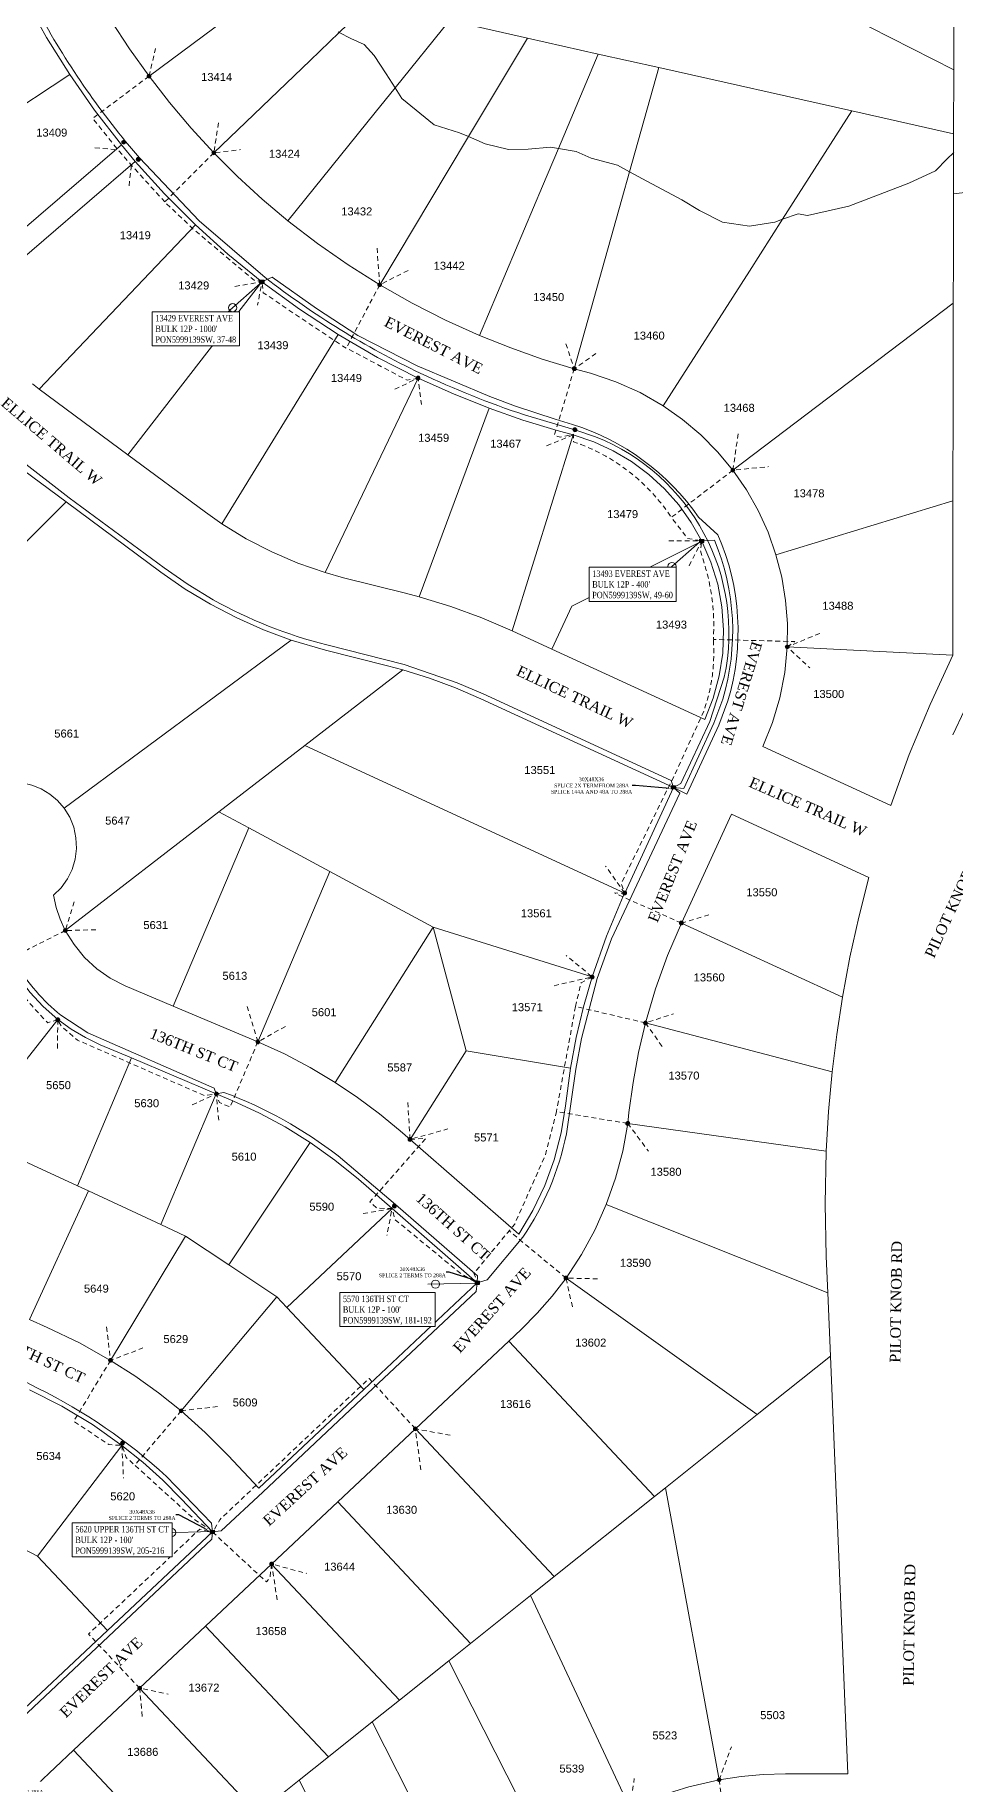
# Model space of a CAD drawing. Header units: feet. Extents: x 865220 to 2843873, y -2240498 to 972474.
# Drawn here: x 2837672 to 2838534, y 967143 to 968783 of the extents above; entities that cross this region are included whole.
import ezdxf
from ezdxf import colors
from ezdxf.entities.mleader import LeaderData, LeaderLine
from ezdxf.enums import TextEntityAlignment as Align
from ezdxf.lldxf.tags import DXFTag
from ezdxf.math import Vec2, Vec3

# ---------------------------------------------------------------- set-up
doc = ezdxf.new("R2010")
doc.units = ezdxf.units.FT
doc.header["$LTSCALE"] = 0.015
doc.header["$MEASUREMENT"] = 0
doc.linetypes.add('DASHED', pattern=[5, 3, -2])
doc.layers.get('0').update_dxf_attribs({"lineweight": 5})
for name, color, linetype, lineweight in [('144A', 112, '144A', 5), ('288A', 112, '288A', 5), ('48A', 112, '48A', 5), ('Dakota County Addresses', 7, 'Continuous', 5), ('Dakota County Parcels', 7, 'Continuous', 5), ('DETAIL', 7, 'Continuous', 5), ('DROP BURIED', 7, 'DASHED', 5), ('RUNNING LINE (UNDERGROUND)', 10, 'Continuous', 5), ('STREET NAME', 7, 'Continuous', 5), ('TAIL', 1, 'MST', 5), ('TELEPHONE STRUCT-PROP', 6, 'Continuous', 5), ('TERMINALS', 7, 'Continuous', 5)]:
    doc.layers.add(name, color=color, linetype=linetype, lineweight=lineweight)
doc.styles.add('Dimensions 100', font='arial.ttf')
doc.styles.add('Line', font='txt.shx', dxfattribs={"height": 3})
doc.styles.add('SIMPLEX', font='times.ttf', dxfattribs={"width": 0.8})
doc.styles.get("Standard").update_dxf_attribs({"font": 'times.ttf'})
doc.styles.add('Utilities', font='arial.ttf', dxfattribs={"height": 2.5})
tags = doc.linetypes.add('144A', pattern='A,80,-5,["144A",Line,S=1.5,R=0,X=0,Y=-1.5],-24', length=109).pattern_tags.tags
tags[6] = DXFTag(74, 10)
tags = doc.linetypes.add('288A', pattern='A,80,-5,["288A",Line,S=1.5,R=0,X=0,Y=-1.5],-24', length=109).pattern_tags.tags
tags[6] = DXFTag(74, 10)
tags = doc.linetypes.add('48A', pattern='A,80,-5,["48A",Line,S=1.5,R=0,X=0,Y=-1.5],-20', length=105).pattern_tags.tags
tags[6] = DXFTag(74, 10)
tags = doc.linetypes.add('MST', pattern='A,5,-5,5,-5,["TAIL",Line,S=1.5,R=0,X=0,Y=-1.5],-20', length=40).pattern_tags.tags
tags[10] = DXFTag(74, 10)

# ---------------------------------------------------------------- blocks, each defined once
blk = doc.blocks.new('ACMAP_ANN_TEMPLATE_Dakota County Addresses')
at = {"layer": 'Dakota County Addresses', "style": 'Dimensions 100'}
blk.add_attdef('DakotaCountyAddress', text='', height=50, dxfattribs=at).set_placement((0, 0), align=Align.CENTER)
blk = doc.blocks.new('NEW HH')
at = {"ltscale": 40, "true_color": 0xffffff}
h = blk.add_hatch(color=7, dxfattribs=at)
h.dxf.hatch_style = 1
h.paths.add_polyline_path([(-0.061, -0.031, 0.414214), (-0.046, -0.046), (0.046, -0.046, 0.414214), (0.061, -0.031), (0.061, 0.031, 0.414214), (0.046, 0.046), (-0.046, 0.046, 0.414214), (-0.061, 0.031)])
at = {"layer": 'RUNNING LINE (UNDERGROUND)', "color": 6, "lineweight": 0, "const_width": 0.005, "flags": 128}
blk.add_lwpolyline([(-0.061, 0.031), (-0.061, -0.031, 0.414214), (-0.046, -0.046), (0.046, -0.046, 0.414214), (0.061, -0.031), (0.061, 0.031, 0.414214), (0.046, 0.046), (-0.046, 0.046, 0.414214)], format="xyb", close=True, dxfattribs=at)
at = {"layer": 'TELEPHONE STRUCT-PROP', "color": 18, "true_color": 0x000000, "style": 'Utilities'}
blk.add_text('HH', height=0.05, dxfattribs=at).set_placement((0, 0), align=Align.MIDDLE_CENTER)
blk = doc.blocks.new('Proposed FlowerPot')
at = {"ltscale": 100, "true_color": 0xffffff}
h = blk.add_hatch(color=7, dxfattribs=at)
h.dxf.hatch_style = 1
h.paths.add_polyline_path([(0, 0.06, 0.414214), (-0.06, 0, 0.414214), (0, -0.06, 0.414214), (0.06, 0, 0.414214)])
at = {"ltscale": 100}
blk.add_circle((0, 0), 0.0604, dxfattribs=at)
at = {"layer": 'RUNNING LINE (UNDERGROUND)', "color": 6, "lineweight": 0, "const_width": 0.00907, "flags": 128}
blk.add_lwpolyline([(-0.06, 0, -0.414214), (0, 0.06, -0.414214), (0.06, 0, -0.414214), (0, -0.06, -0.414214), (-0.06, 0)], format="xyb", dxfattribs=at)
at = {"color": 18, "linetype": 'ByBlock', "lineweight": -2, "ltscale": 100, "true_color": 0x000000, "style": 'Dimensions 100'}
blk.add_text('F', height=0.0744, dxfattribs=at).set_placement((-0.029, -0.037))
blk = doc.blocks.new('TERMINAL')
at = {"ltscale": 0.5, "flags": 128}
blk.add_lwpolyline([(-0.1, -0.6), (-0.1, 44.8)], dxfattribs=at)
at = {"ltscale": 0.5}
blk.add_circle((-0.1, 37.6), 3.83, dxfattribs=at)

msp = doc.modelspace()

# ---------------------------------------------------------------- linework, layer by layer
at = {"layer": '144A', "lineweight": 5, "ltscale": 100, "flags": 128}
msp.add_lwpolyline([(2836432.9, 969465.8), (2836450.5, 969464.9), (2836466.2, 969459.3), (2836498.3, 969450.1), (2836637.8, 969415, -0.089712), (2836739.2, 969370.9), (2836784.9, 969335.9), (2836784.5, 969332), (2836839.6, 969277.9), (2836841.5, 969269.2), (2836851.2, 969269), (2836909.7, 969213.8), (2836943.7, 969186.3), (2836978.7, 969160.1), (2837028.1, 969126.2), (2837094.4, 969081.3), (2837117.1, 969064.2, -0.062525), (2837131.5, 969051.5), (2837141.9, 969042.3, -0.062525), (2837175.1, 969000.9), (2837285.3, 968805.9), (2837309, 968763.7), (2837364.3, 968676.9), (2837419.3, 968604.4), (2837513.1, 968502.9), (2837549.2, 968469.7), (2837553.8, 968458.8), (2837561.8, 968459), (2837703.7, 968349.2), (2837792.6, 968283.4), (2837815.2, 968267.7), (2837838.6, 968253.6, 0.064953), (2837945.1, 968211.2), (2838017.9, 968192.7), (2838067.6, 968175.8), (2838091.9, 968165.4), (2838268.1, 968084.2), (2838270.3, 968077.7)], format="xyb", dxfattribs=at)
at = {"layer": '288A', "lineweight": 5, "ltscale": 100, "flags": 128}
msp.add_lwpolyline([(2835952.3, 966513.4), (2835946, 966510.2), (2835945.5, 966331.2), (2836134.1, 966329.4), (2836143.7, 966323.8), (2836153.3, 966329.3), (2836491.4, 966329), (2836494, 966326.2), (2836497.5, 966329.5), (2836551.9, 966334.1), (2836578, 966339.6, 0.113689), (2836717, 966410.8, 0.111719), (2836809.8, 966533.4, 0.088473), (2836839.9, 966651.6), (2836841, 966687.6), (2836841.6, 966773.6), (2836843.2, 966849.2, -0.361449), (2837002.3, 967006), (2837022.8, 967006.9), (2837133.1, 967005.4), (2837187.6, 967004.7), (2837247.6, 966997.4), (2837271.6, 966990.7, -0.117554), (2837373.7, 966929.7), (2837403.3, 966943.6), (2837509.3, 967054.3), (2837592.9, 967142.3), (2837597.4, 967153.8), (2837605.1, 967154.5), (2837837.4, 967373.1), (2837837.9, 967379.8), (2837846.2, 967380.8), (2837885.1, 967417.2), (2837983.4, 967509.6), (2838085.4, 967605.1), (2838086.3, 967613.3), (2838095.6, 967616), (2838129.2, 967656, 0.097233), (2838169.9, 967752.9), (2838178.7, 967813.7), (2838184.1, 967842.2), (2838198.9, 967898.5), (2838212.2, 967935.6), (2838276.4, 968072.1), (2838270.3, 968077.7)], format="xyb", dxfattribs=at)
at = {"layer": '48A', "lineweight": 5, "ltscale": 100, "flags": 128}
msp.add_lwpolyline([(2838270.3, 968077.7), (2838277.3, 968081.4), (2838304.3, 968139.4), (2838318, 968180.9, 0.366641), (2838197.2, 968406.3), (2838177.9, 968412.8), (2838130.6, 968426.8, -0.028861), (2838032.9, 968465.9, -0.053239), (2837887.5, 968555.5), (2837825.6, 968608.6), (2837769.5, 968667.9), (2837756.5, 968683.1, -0.050641), (2837666.9, 968818.8, -0.052269), (2837605.1, 968974.7), (2837594.5, 969016.7), (2837586.2, 969059.3), (2837573.2, 969149.6, 0.033572), (2837537.9, 969288.7), (2837524.4, 969325.6), (2837517.6, 969330.3)], format="xyb", dxfattribs=at)
at = {"layer": 'Dakota County Parcels', "lineweight": 5}
for p, q in [((2838415, 968810.1), (2838533.1, 968750.3)), ((2838060.3, 968796.4), (2838133.3, 968780)), ((2837980.1, 968774.1), (2837967.7, 968779.7)), ((2838133.3, 968780), (2838199.8, 968765)), ((2837989.6, 968763.8), (2837980.1, 968774.1)), ((2838001, 968746.4), (2837989.6, 968763.8)), ((2838199.8, 968765), (2838256.6, 968752.3)), ((2837499.4, 968610.8), (2837704.1, 968745.9)), ((2838256.6, 968752.3), (2838437.5, 968711.7)), ((2838533, 968690.3), (2838533.1, 968750.3)), ((2838045.8, 968698.7), (2838015.7, 968723.3)), ((2838437.5, 968711.7), (2838533, 968690.3)), ((2838069.6, 968691.3), (2838045.8, 968698.7)), ((2837578.6, 968530.5), (2837752.6, 968679.9)), ((2837752.6, 968679.9), (2837765.6, 968664.4)), ((2838115.5, 968675.7), (2838093.6, 968681)), ((2838155, 968677.9), (2838133.9, 968675.9)), ((2837593.8, 968516.8), (2837765.6, 968664.4)), ((2838133.9, 968675.9), (2838115.5, 968675.7)), ((2838193.1, 968667.4), (2838179.2, 968673.7)), ((2838217.9, 968661), (2838193.1, 968667.4)), ((2838527, 968666.8), (2838516, 968655.7)), ((2838278.1, 968628.5), (2838241.4, 968648.1)), ((2838491.1, 968644.1), (2838434.9, 968622.4)), ((2838516, 968655.7), (2838491.1, 968644.1)), ((2838533.1, 968634), (2838612.3, 968643.7)), ((2838294.6, 968618.5), (2838278.1, 968628.5)), ((2838316.2, 968607.4), (2838294.6, 968618.5)), ((2838395.9, 968613.8), (2838387.4, 968615.4)), ((2838434.9, 968622.4), (2838395.9, 968613.8)), ((2837675.6, 968450.9), (2837822.1, 968605)), ((2838341.5, 968603.6), (2838316.2, 968607.4)), ((2838365.4, 968607.6), (2838341.5, 968603.6)), ((2837758.7, 968389.4), (2837884.3, 968551.6)), ((2838326, 968375), (2838532.7, 968531.6)), ((2838532.7, 968440.6), (2838532.7, 968531.6)), ((2837846.8, 968324.7), (2837955.9, 968502.1)), ((2838177.3, 968470.1), (2838192.6, 968465.8)), ((2837669.1, 968455.8), (2837675.6, 968450.9)), ((2837675.6, 968450.9), (2837758.7, 968389.4)), ((2837943.6, 968279.1), (2838030.8, 968461.3)), ((2838031.7, 968256.3), (2838097.5, 968433)), ((2838532.4, 968346.3), (2838532.7, 968440.6)), ((2837627.4, 968399.6), (2837700.7, 968345.2)), ((2838119.1, 968224.4), (2838176.4, 968408)), ((2838161.1, 968412.3), (2838176.4, 968408)), ((2837758.7, 968389.4), (2837831.4, 968335.5)), ((2837648.6, 968293.1), (2837700.7, 968345.2)), ((2837700.7, 968345.2), (2837789.7, 968279.3)), ((2837831.4, 968335.5), (2837846.8, 968324.7)), ((2838366.4, 968295.7), (2838532.4, 968346.3)), ((2838532.3, 968201.6), (2838532.4, 968346.3)), ((2838174.9, 968247.5), (2838296.9, 968308.6)), ((2837943.6, 968279.1), (2837960.9, 968274.2)), ((2837960.9, 968274.2), (2838019.1, 968259.6)), ((2838031.7, 968256.3), (2838019.1, 968259.6)), ((2838156.3, 968207.2), (2838174.9, 968247.5)), ((2838119.1, 968224.4), (2838156.3, 968207.2)), ((2837698.8, 968058.3), (2837911.9, 968215.7)), ((2837911.9, 968215.7), (2837943.9, 968206.4)), ((2837943.9, 968206.4), (2838002, 968191.7)), ((2838156.3, 968207.2), (2838299.6, 968141.2)), ((2838377, 968209.4), (2838532.3, 968201.6)), ((2837924.6, 968116.9), (2838016.4, 968187.9)), ((2838016.4, 968187.9), (2838002, 968191.7)), ((2838089.8, 968160.8), (2838270.3, 968077.7)), ((2837844.1, 968054.8), (2837924.6, 968116.9)), ((2837924.6, 968116.9), (2838224.6, 967978.6)), ((2838354.1, 968116.1), (2838474.1, 968060.8)), ((2838224.6, 967978.6), (2838270.3, 968077.7)), ((2837700, 967943.5), (2837844.1, 968054.8)), ((2837844.1, 968054.8), (2837872, 968039.8)), ((2837801.2, 967872.7), (2837872, 968039.8)), ((2837872, 968039.8), (2837948.1, 967998.8)), ((2838277.7, 967950.5), (2838324.8, 968052.5)), ((2838324.8, 968052.5), (2838453.5, 967993.2)), ((2837880.5, 967839.1), (2837948.1, 967998.8)), ((2837948.1, 967998.8), (2838045.1, 967946.7)), ((2838223.2, 967975.6), (2838224.6, 967978.6)), ((2837953, 967801.2), (2838045.1, 967946.7)), ((2838045.1, 967946.7), (2838194.1, 967900)), ((2838045.1, 967946.7), (2838075.8, 967830.7)), ((2838277.7, 967950.5), (2838428.8, 967880.9)), ((2837756.1, 967891.8), (2837801.2, 967872.7)), ((2837608, 967752.3), (2837693, 967860)), ((2837801.2, 967872.7), (2837880.5, 967839.1)), ((2838244.1, 967856.9), (2838419.1, 967810.9)), ((2837711.4, 967704.2), (2837762.2, 967824.1)), ((2837732.7, 967836.5), (2837762.2, 967824.1)), ((2837762.2, 967824.1), (2837841.5, 967790.5)), ((2838075.8, 967830.7), (2838023.3, 967747.7)), ((2838075.8, 967830.7), (2838173.8, 967814.5)), ((2838173.8, 967814.5), (2838169, 967779.3)), ((2837789.6, 967667.8), (2837841.5, 967790.5)), ((2837841.5, 967790.5), (2837857.1, 967783.9)), ((2838227.4, 967762.7), (2838228.6, 967772.9)), ((2838227.4, 967762.7), (2838413.6, 967736.7)), ((2837853.2, 967630.1), (2837929.6, 967744.9)), ((2838014.1, 967755.6), (2838023.3, 967747.7)), ((2838023.3, 967747.7), (2838125.2, 967659)), ((2837648.5, 967733.4), (2837711.4, 967704.2)), ((2837974.8, 967710.4), (2838006.4, 967682.8)), ((2837666.4, 967578.8), (2837721.7, 967699.4)), ((2837711.4, 967704.2), (2837721.7, 967699.4)), ((2837721.7, 967699.4), (2837789.6, 967667.8)), ((2837907.8, 967590.1), (2838006.4, 967682.8)), ((2838006.4, 967682.8), (2838086.3, 967613.3)), ((2838207.2, 967686.7), (2838415, 967603.8)), ((2837789.6, 967667.8), (2837812.6, 967657.1)), ((2837742.4, 967540.6), (2837812.6, 967657.1)), ((2837812.6, 967657.1), (2837853.2, 967630.1)), ((2837853.2, 967630.1), (2837898.4, 967600.1)), ((2838415, 967603.8), (2838413.5, 967637.9)), ((2837980, 967513.3), (2838086.3, 967613.3)), ((2838169.6, 967617.7), (2838348.8, 967489.7)), ((2837808.6, 967493.3), (2837898.4, 967600.1)), ((2837898.4, 967600.1), (2837907.8, 967590.1)), ((2838417.5, 967544.5), (2838415, 967603.8)), ((2837666.4, 967578.8), (2837682.9, 967571.4)), ((2837907.8, 967590.1), (2837980, 967513.3)), ((2838115.8, 967558.6), (2838127.4, 967569.5)), ((2838028.3, 967476.4), (2838115.8, 967558.6)), ((2838115.8, 967558.6), (2838252.6, 967413)), ((2838348.8, 967489.7), (2838417.5, 967544.5)), ((2838433.9, 967153), (2838417.5, 967544.5)), ((2837881.6, 967420.8), (2837980, 967513.3)), ((2838262.8, 967421.1), (2838348.8, 967489.7)), ((2837955.5, 967407.9), (2838028.3, 967476.4)), ((2838028.3, 967476.4), (2838158.5, 967337.9)), ((2837673.9, 967357.1), (2837753.1, 967460.9)), ((2837852.8, 967451.4), (2837881.6, 967420.8)), ((2838252.6, 967413), (2838262.8, 967421.1)), ((2838262.8, 967421.1), (2838313.2, 967147.4)), ((2837837.9, 967379.8), (2837809.1, 967410.4)), ((2837893.5, 967349.7), (2837955.5, 967407.9)), ((2837955.5, 967407.9), (2838080.1, 967275.3)), ((2838158.5, 967337.9), (2838252.6, 967413)), ((2837646.3, 967371.3), (2837673.9, 967357.1)), ((2837739.5, 967287.3), (2837837.9, 967379.8)), ((2837673.9, 967357.1), (2837739.5, 967287.3)), ((2837831.6, 967291.5), (2837893.5, 967349.7)), ((2837893.5, 967349.7), (2838013.4, 967222.2)), ((2838136.2, 967320.1), (2838158.5, 967337.9)), ((2838080.1, 967275.3), (2838136.2, 967320.1)), ((2838136.2, 967320.1), (2838229.7, 967120.7)), ((2837641.1, 967194.9), (2837739.5, 967287.3)), ((2837769.7, 967233.3), (2837831.6, 967291.5)), ((2837831.6, 967291.5), (2837946.8, 967169)), ((2838059.6, 967259), (2838080.1, 967275.3)), ((2838013.4, 967222.2), (2838059.6, 967259)), ((2838059.6, 967259), (2838150.4, 967080.5)), ((2837707.7, 967175.1), (2837769.7, 967233.3)), ((2837769.7, 967233.3), (2837880.1, 967115.8)), ((2837987.8, 967201.7), (2838013.4, 967222.2)), ((2837946.8, 967169), (2837987.8, 967201.7)), ((2837987.8, 967201.7), (2838070.2, 967039.7)), ((2837638.5, 967110.1), (2837707.7, 967175.1)), ((2837707.7, 967175.1), (2837778.4, 967100)), ((2837919.2, 967147), (2837946.8, 967169)), ((2838375.4, 967153.1), (2838433.9, 967153)), ((2837880.1, 967115.8), (2837919.2, 967147)), ((2837919.2, 967147), (2837993.5, 967000.8))]:
    msp.add_line(p, q, dxfattribs=at)
for points in [[(2837778.5, 968744.3), (2837910.9, 968842.8), (2837989.5, 968901.4), (2838019.6, 968923.7)], [(2837839.3, 968672.5), (2837929.5, 968759.1), (2837956.9, 968785.4), (2838038.6, 968864)], [(2838533.1, 968750.3), (2838533.2, 968787), (2838533.2, 968824.8)], [(2837662.5, 968816.5), (2837682.4, 968780.7), (2837704.1, 968745.9)], [(2837727.1, 968823.2), (2837743.1, 968796.2), (2837760.3, 968769.9), (2837778.5, 968744.3)], [(2837908.7, 968608.8), (2837990.7, 968710.3), (2838009.3, 968733.3), (2838060.3, 968796.4)], [(2837967.7, 968779.7), (2837956.9, 968785.4), (2837955.9, 968785.9)], [(2837994.8, 968548.7), (2838059, 968655.9), (2838078, 968687.7), (2838133.3, 968780)], [(2838088.5, 968501.2), (2838147.6, 968641.2), (2838162.5, 968676.6), (2838199.8, 968765)], [(2837704.1, 968745.9), (2837727.5, 968712.3), (2837752.6, 968679.9)], [(2837778.5, 968744.3), (2837797.8, 968719.5), (2837818.1, 968695.6), (2837839.3, 968672.5)], [(2838015.7, 968723.3), (2838009.3, 968733.3), (2838001, 968746.4)], [(2838177.3, 968470.1), (2838221.9, 968628.9), (2838229.2, 968654.8), (2838256.6, 968752.3)], [(2838260.7, 968435.3), (2838341.5, 968561.6), (2838372.6, 968610.2), (2838437.5, 968711.7)], [(2838093.6, 968681), (2838078, 968687.7), (2838069.6, 968691.3)], [(2838179.2, 968673.7), (2838162.5, 968676.6), (2838155, 968677.9)], [(2838532.7, 968531.6), (2838532.8, 968571.6), (2838533, 968672.5), (2838533, 968690.3)], [(2837765.6, 968664.4), (2837793.1, 968634), (2837822.1, 968605)], [(2837839.3, 968672.5), (2837861.6, 968650.3), (2837884.7, 968629.1), (2837908.7, 968608.8)], [(2838241.4, 968648.1), (2838229.2, 968654.8), (2838217.9, 968661)], [(2838533.2, 968672.7), (2838533, 968672.5), (2838527, 968666.8)], [(2838387.4, 968615.4), (2838372.6, 968610.2), (2838365.4, 968607.6)], [(2837822.1, 968605), (2837852.5, 968577.5), (2837884.3, 968551.6)], [(2837908.7, 968608.8), (2837936.5, 968587.4), (2837965.2, 968567.4), (2837994.8, 968548.7)], [(2837884.3, 968551.6), (2837919.5, 968525.9), (2837955.9, 968502.1)], [(2837994.8, 968548.7), (2838025.3, 968531.4), (2838056.5, 968515.5), (2838088.5, 968501.2)], [(2837955.9, 968502.1), (2837992.8, 968480.7), (2838030.8, 968461.3)], [(2838088.5, 968501.2), (2838117.7, 968489.6), (2838147.3, 968479.2), (2838177.3, 968470.1)], [(2838260.7, 968435.3), (2838239, 968447.7), (2838216.3, 968457.9), (2838192.6, 968465.8)], [(2838030.8, 968461.3), (2838063.9, 968446.5), (2838097.5, 968433)], [(2838097.5, 968433), (2838129.1, 968422), (2838161.1, 968412.3)], [(2838326, 968375), (2838311.7, 968392.1), (2838296, 968408), (2838278.9, 968422.4), (2838260.7, 968435.3)], [(2838723.9, 968428.9), (2838691.2, 968389.5), (2838660.1, 968348.6), (2838630.9, 968306.5), (2838603.4, 968263.2), (2838577.9, 968218.8), (2838554.2, 968173.3), (2838532.4, 968126.9)], [(2838296.9, 968308.6), (2838287, 968326.1), (2838275.3, 968342.4), (2838262, 968357.5), (2838247.2, 968371), (2838231, 968383), (2838213.7, 968393.2), (2838195.5, 968401.6), (2838176.4, 968408)], [(2838366.4, 968295.7), (2838359, 968316.8), (2838349.7, 968337.1), (2838338.7, 968356.6), (2838326, 968375)], [(2837846.8, 968324.7), (2837869.7, 968310.7), (2837893.6, 968298.4), (2837918.2, 968287.8), (2837943.6, 968279.1)], [(2838299.6, 968141.2), (2838307.6, 968161.3), (2838313.2, 968182.2), (2838316.5, 968203.6), (2838317.3, 968225.2), (2838315.8, 968246.8), (2838311.8, 968268.1), (2838305.5, 968288.8), (2838296.9, 968308.6)], [(2838377, 968209.4), (2838377.2, 968231.2), (2838375.5, 968253), (2838371.9, 968274.6), (2838366.4, 968295.7)], [(2837789.7, 968279.3), (2837812.4, 968263.5), (2837836.1, 968249.3), (2837860.7, 968236.5), (2837886, 968225.3), (2837911.9, 968215.7)], [(2838119.1, 968224.4), (2838090.6, 968236.6), (2838061.4, 968247.2), (2838031.7, 968256.3)], [(2838354.1, 968116.1), (2838363.2, 968138.5), (2838370, 968161.6), (2838374.7, 968185.3), (2838377, 968209.4)], [(2838532.3, 968201.6), (2838510.9, 968155.5), (2838491.5, 968108.6), (2838474.1, 968060.8)], [(2838089.8, 968160.8), (2838065.8, 968171.1), (2838041.4, 968180.1), (2838016.4, 968187.9)], [(2837698.8, 968058.3), (2837692.6, 968065.4), (2837685.4, 968071.4), (2837677.4, 968076.3), (2837668.7, 968079.8), (2837659.5, 968082), (2837650.1, 968082.6)], [(2837688.9, 967976.5), (2837696.1, 967983.6), (2837702, 967991.8), (2837706.4, 968000.8), (2837709.3, 968010.5), (2837710.5, 968020.5), (2837710, 968030.5), (2837707.9, 968040.4), (2837704.1, 968049.7), (2837698.8, 968058.3)], [(2838453.5, 967993.2), (2838444, 967956.1), (2838435.8, 967918.6), (2838428.8, 967880.9)], [(2837688.9, 967976.5), (2837691.5, 967965.2), (2837695.2, 967954.1), (2837700, 967943.5)], [(2838223.2, 967975.6), (2838207.5, 967938.3), (2838194.1, 967900)], [(2837700, 967943.5), (2837708.2, 967930.3), (2837718, 967918.3), (2837729.5, 967907.7), (2837742.2, 967898.8), (2837756.1, 967891.8)], [(2838277.7, 967950.5), (2838264.7, 967920), (2838253.5, 967888.8), (2838244.1, 967856.9)], [(2837646.6, 967916.3), (2837655.9, 967900.5), (2837666.8, 967885.7), (2837679.2, 967872.2), (2837693, 967860)], [(2838194.1, 967900), (2838186, 967871.9), (2838179.2, 967843.3), (2838173.8, 967814.5)], [(2838428.8, 967880.9), (2838423.5, 967845.9), (2838419.1, 967810.9)], [(2837693, 967860), (2837705.5, 967851), (2837718.8, 967843.2), (2837732.7, 967836.5)], [(2838244.1, 967856.9), (2838237.6, 967829.2), (2838232.4, 967801.1), (2838228.6, 967772.9)], [(2837953, 967801.2), (2837929.5, 967815.1), (2837905.4, 967827.8), (2837880.5, 967839.1)], [(2838419.1, 967810.9), (2838415.8, 967773.8), (2838413.6, 967736.7)], [(2838014.1, 967755.6), (2837994.5, 967771.8), (2837974.1, 967787), (2837953, 967801.2)], [(2837929.6, 967744.9), (2837906.2, 967759.4), (2837882.1, 967772.4), (2837857.1, 967783.9)], [(2838125.2, 967659), (2838138.5, 967681.1), (2838149.7, 967704.4), (2838158.5, 967728.7), (2838165, 967753.8), (2838169, 967779.3)], [(2838207.2, 967686.7), (2838216, 967711.5), (2838222.7, 967736.8), (2838227.4, 967762.7)], [(2837974.8, 967710.4), (2837952.7, 967728.3), (2837929.6, 967744.9)], [(2838413.6, 967736.7), (2838412.6, 967687.3), (2838413.5, 967637.9)], [(2838169.6, 967617.7), (2838184, 967639.7), (2838196.5, 967662.7), (2838207.2, 967686.7)], [(2838127.4, 967569.5), (2838142.5, 967584.7), (2838156.6, 967600.8), (2838169.6, 967617.7)], [(2837742.4, 967540.6), (2837713.2, 967556.9), (2837682.9, 967571.4)], [(2837808.6, 967493.3), (2837787.4, 967510.2), (2837765.3, 967526), (2837742.4, 967540.6)], [(2837753.1, 967460.9), (2837725.5, 967480.4), (2837696.6, 967497.8), (2837666.4, 967513)], [(2837852.8, 967451.4), (2837831.3, 967473), (2837808.6, 967493.3)], [(2837809.1, 967410.4), (2837791.4, 967428.2), (2837772.7, 967445.1), (2837753.1, 967460.9)], [(2838375.4, 967153.1), (2838354.5, 967152.4), (2838333.8, 967150.6), (2838313.2, 967147.4)], [(2838313.2, 967147.4), (2838284.6, 967140.9), (2838256.7, 967132), (2838229.7, 967120.7)]]:
    msp.add_lwpolyline(points, dxfattribs=at)
at = {"layer": 'DROP BURIED', "lineweight": 5, "ltscale": 100, "flags": 128}
for points in [[(2837778.5, 968744.3), (2837784.7, 968770.4)], [(2837778.5, 968744.3), (2837725.8, 968704.8), (2837748.5, 968676.4), (2837759.5, 968663.6), (2837793.3, 968626.4)], [(2837843.6, 968700.6), (2837839.3, 968672.5), (2837864.4, 968675.5)], [(2837727.8, 968677.1), (2837746.3, 968675.6)], [(2837762, 968660.8), (2837759.5, 968638.7)], [(2837839.3, 968672.5), (2837793.3, 968626.4), (2837820.3, 968600.7), (2837877.4, 968552.7), (2837881.6, 968552.4)], [(2837992.3, 968583.2), (2837994.8, 968548.7), (2838021.7, 968562.4)], [(2837859.1, 968547.3), (2837884.3, 968551.6), (2837880.3, 968529.6)], [(2838030.8, 968461.3), (2838020.6, 968459.3), (2837960.3, 968491.2), (2837885.6, 968541.3), (2837884.3, 968551.6)], [(2837994.8, 968548.7), (2837963.5, 968489.5)], [(2838169.4, 968493.5), (2838177.3, 968470.1), (2838199.5, 968485.6)], [(2838009, 968450.9), (2838030.8, 968461.3), (2838034, 968436.7)], [(2838176.4, 968408), (2838149.4, 968397.2)], [(2838331, 968409.1), (2838326, 968375), (2838359.3, 968378.3)], [(2838326, 968375), (2838268.4, 968330.8), (2838283.6, 968311), (2838296.9, 968308.9)], [(2838266, 968308.8), (2838296.9, 968308.6), (2838284.7, 968284.9)], [(2838407.5, 968222), (2838377, 968209.4), (2838398.2, 968189.6)], [(2838224.6, 967978.6), (2838206.7, 968003.9)], [(2837708.4, 967970.5), (2837700, 967943.5), (2837729.3, 967944.3)], [(2838277.7, 967950.5), (2838305.6, 967958.8)], [(2837700, 967943.5), (2837646.4, 967916.4)], [(2838158.3, 967891.8), (2838194.1, 967900), (2838169.6, 967920.2)], [(2838244.1, 967856.9), (2838178.4, 967872.3), (2838183.6, 967894.5), (2838194.1, 967900)], [(2837693, 967860), (2837692.5, 967831.1)], [(2837880.5, 967839.1), (2837854.6, 967778), (2837844.6, 967782.2), (2837841.5, 967790.5), (2837830.4, 967788.8), (2837711.4, 967840.8), (2837696.8, 967853.1), (2837693.4, 967858.7)], [(2837870.6, 967872.4), (2837880.5, 967839.1), (2837907.3, 967854.1)], [(2838178.4, 967872.3), (2838160.6, 967773.8)], [(2838259.6, 967834.9), (2838244.1, 967856.9), (2838270.3, 967865.5)], [(2837819.1, 967780.2), (2837841.5, 967790.5), (2837843.9, 967765.6)], [(2838021.2, 967782.3), (2838023.3, 967747.7), (2838058.7, 967757.5)], [(2838227.4, 967762.7), (2838160.6, 967773.8), (2838150, 967732.7), (2838121.5, 967668.4), (2838083.2, 967622.3), (2838086.3, 967613.3)], [(2838227.4, 967762.7), (2838246.9, 967736.7)], [(2838023.3, 967747.7), (2838037.9, 967748.6), (2837985.7, 967689.1), (2837992.3, 967683.3), (2838006.4, 967682.8), (2838009.3, 967672.5), (2838071.4, 967621.4), (2838083.8, 967614.6)], [(2837979.3, 967678.2), (2838006.4, 967682.8), (2838001.6, 967657.7)], [(2838169.6, 967617.7), (2838116.2, 967662)], [(2838175.5, 967590.9), (2838169.6, 967617.7), (2838200.1, 967617)], [(2837738.6, 967571.9), (2837742.4, 967540.6), (2837772.8, 967552.2)], [(2837742.4, 967540.6), (2837707.9, 967483.6), (2837740.7, 967461.6), (2837753.1, 967460.9), (2837757, 967449.6), (2837765.2, 967442.4)], [(2838028.3, 967476.4), (2837984.8, 967523.7), (2837844.8, 967391.2), (2837839, 967380.5)], [(2837808.6, 967493.3), (2837843.3, 967497.4)], [(2837808.6, 967493.3), (2837765.2, 967442.4), (2837821.5, 967391.1), (2837833.7, 967383.1)], [(2838033.3, 967438), (2838028.3, 967476.4), (2838062.1, 967470.2)], [(2837753.1, 967460.9), (2837754.5, 967430.2)], [(2837769.7, 967233.3), (2837721.8, 967284), (2837826, 967382.4), (2837837.9, 967379.8)], [(2837893.5, 967349.7), (2837891.8, 967336.6), (2837888.7, 967332.9), (2837837.9, 967379.8)], [(2837898.7, 967316), (2837893.5, 967349.7), (2837926.3, 967340.9)], [(2837772.1, 967206.9), (2837769.7, 967233.3), (2837796.4, 967227.8)], [(2838313.2, 967147.4), (2838324.6, 967178.3)], [(2838204.7, 967133.6), (2838229.7, 967120.7), (2838233.6, 967148.8)], [(2838313.2, 967147.4), (2838320.8, 967087.8)]]:
    msp.add_lwpolyline(points, dxfattribs=at)
for points in [[(2838177.3, 968470.1), (2838158.7, 968407.8), (2838164.2, 968406), (2838176.5, 968408.7), (2838176.6, 968401.7, -0.164849), (2838268.4, 968330.8)], [(2838377, 968209.4), (2838384.1, 968214.3), (2838307.7, 968216.4, 0.087548), (2838299.9, 968285.4), (2838295.5, 968299.8), (2838296.9, 968308.6)], [(2838277.7, 967950.5), (2838215, 967978.7), (2838224.6, 967978.6), (2838221.4, 967987.6), (2838261, 968068.5), (2838271.1, 968088.6), (2838299.2, 968150.4, 0.100769), (2838307.7, 968216.4)], [(2837693, 967860), (2837683.7, 967857.1, -0.04291), (2837651.5, 967894.6, -0.102874), (2837645.6, 967908), (2837646.4, 967916.4)]]:
    msp.add_lwpolyline(points, format="xyb", dxfattribs=at)
at = {"layer": 'TAIL', "lineweight": 5, "ltscale": 100, "flags": 128}
for points in [[(2838086.3, 967613.3), (2838086.4, 967619.9), (2838009.7, 967686.6), (2837955.8, 967732.2, 0.075629), (2837848.6, 967791.8), (2837841.5, 967790.5), (2837839.7, 967795.7), (2837721.2, 967847.6), (2837695.9, 967864.1, -0.087916), (2837653.5, 967912.9), (2837646.4, 967916.4)], [(2837518.5, 967595.8), (2837591, 967554.5), (2837663.4, 967520.1), (2837674, 967514.6, -0.071009), (2837794.9, 967431.8), (2837837.2, 967387.9), (2837837.9, 967379.8)]]:
    msp.add_lwpolyline(points, format="xyb", dxfattribs=at)

# ---------------------------------------------------------------- block references
at = {"lineweight": 5}
for name, p, xscale, yscale, zscale in [('Proposed FlowerPot', (2837778.5, 968744.3), 30, 30, 30), ('Proposed FlowerPot', (2837754.8, 968682.5), 30, 30, 30), ('Proposed FlowerPot', (2837768.4, 968666.3), 30, 30, 30), ('Proposed FlowerPot', (2837839.3, 968672.5), 30, 30, 30), ('NEW HH', (2837884.3, 968551.6), 40, 40, 40), ('Proposed FlowerPot', (2837994.8, 968548.7), 30, 30, 30), ('Proposed FlowerPot', (2838030.8, 968461.3), 30, 30, 30), ('Proposed FlowerPot', (2838177.3, 968470.1), 30, 30, 30), ('Proposed FlowerPot', (2838177.9, 968412.9), 30, 30, 30), ('Proposed FlowerPot', (2838326, 968375), 30, 30, 30), ('NEW HH', (2838296.8, 968308.7), 40, 40, 40), ('Proposed FlowerPot', (2838377, 968209.4), 30, 30, 30), ('NEW HH', (2838270.2, 968077.7), 40, 40, 40), ('Proposed FlowerPot', (2838224.6, 967978.6), 30, 30, 30), ('Proposed FlowerPot', (2837700, 967943.5), 30, 30, 30), ('Proposed FlowerPot', (2838277.7, 967950.5), 30, 30, 30), ('Proposed FlowerPot', (2838194.1, 967900), 30, 30, 30), ('Proposed FlowerPot', (2837693, 967860), 30, 30, 30), ('Proposed FlowerPot', (2838244.1, 967856.9), 30, 30, 30), ('Proposed FlowerPot', (2837880.5, 967839.1), 30, 30, 30), ('Proposed FlowerPot', (2837841.8, 967790.4), 30, 30, 30), ('Proposed FlowerPot', (2838227.4, 967762.7), 30, 30, 30), ('Proposed FlowerPot', (2838023.3, 967747.7), 30, 30, 30), ('Proposed FlowerPot', (2838008.5, 967685.2), 30, 30, 30), ('NEW HH', (2838086.3, 967613.3), 40, 40, 40), ('Proposed FlowerPot', (2838169.6, 967617.7), 30, 30, 30), ('Proposed FlowerPot', (2837742.4, 967540.6), 30, 30, 30), ('Proposed FlowerPot', (2837808.6, 967493.3), 30, 30, 30), ('Proposed FlowerPot', (2837753.6, 967463.2), 30, 30, 30), ('Proposed FlowerPot', (2838028.3, 967476.4), 30, 30, 30), ('NEW HH', (2837837.8, 967379.8), 40, 40, 40), ('Proposed FlowerPot', (2837893.5, 967349.7), 30, 30, 30), ('Proposed FlowerPot', (2837769.7, 967233.3), 30, 30, 30), ('Proposed FlowerPot', (2838313.2, 967147.4), 30, 30, 30)]:
    msp.add_blockref(name, p, dxfattribs=dict(at, xscale=xscale, yscale=yscale, zscale=zscale))
at = {"layer": 'Dakota County Addresses', "lineweight": 5, "xscale": 0.15, "yscale": 0.15, "zscale": 0.15}
for p, values in [((2837841.9, 968739.8), {'DakotaCountyAddress': '13414'}), ((2837687.3, 968687.7), {'DakotaCountyAddress': '13409'}), ((2837905.5, 968667.8), {'DakotaCountyAddress': '13424'}), ((2837973.3, 968613.8), {'DakotaCountyAddress': '13432'}), ((2837765.6, 968591.5), {'DakotaCountyAddress': '13419'}), ((2838060, 968562.9), {'DakotaCountyAddress': '13442'}), ((2837820.4, 968544.4), {'DakotaCountyAddress': '13429'}), ((2838153.3, 968533.5), {'DakotaCountyAddress': '13450'}), ((2837894.7, 968488.4), {'DakotaCountyAddress': '13439'}), ((2838247.5, 968497.4), {'DakotaCountyAddress': '13460'}), ((2837963.6, 968457.7), {'DakotaCountyAddress': '13449'}), ((2838331.9, 968429.7), {'DakotaCountyAddress': '13468'}), ((2838045.4, 968401.6), {'DakotaCountyAddress': '13459'}), ((2838113, 968396.1), {'DakotaCountyAddress': '13467'}), ((2838397.4, 968349.6), {'DakotaCountyAddress': '13478'}), ((2838222.6, 968330.1), {'DakotaCountyAddress': '13479'}), ((2838424.5, 968244.2), {'DakotaCountyAddress': '13488'}), ((2838268.4, 968226.5), {'DakotaCountyAddress': '13493'}), ((2838415.9, 968161.5), {'DakotaCountyAddress': '13500'}), ((2837701.3, 968124.4), {'DakotaCountyAddress': '5661'}), ((2838145, 968090.2), {'DakotaCountyAddress': '13551'}), ((2837749, 968042.8), {'DakotaCountyAddress': '5647'}), ((2838353.2, 967975.6), {'DakotaCountyAddress': '13550'}), ((2838141.7, 967955.9), {'DakotaCountyAddress': '13561'}), ((2837784.8, 967944.9), {'DakotaCountyAddress': '5631'}), ((2837859, 967897.3), {'DakotaCountyAddress': '5613'}), ((2838303.8, 967895.8), {'DakotaCountyAddress': '13560'}), ((2838133.2, 967867.9), {'DakotaCountyAddress': '13571'}), ((2837942.7, 967863.2), {'DakotaCountyAddress': '5601'}), ((2838013.6, 967811.4), {'DakotaCountyAddress': '5587'}), ((2838280.1, 967803.8), {'DakotaCountyAddress': '13570'}), ((2837693.6, 967794.8), {'DakotaCountyAddress': '5650'}), ((2837776.3, 967777.9), {'DakotaCountyAddress': '5630'}), ((2838094.9, 967745.8), {'DakotaCountyAddress': '5571'}), ((2837867.6, 967727.8), {'DakotaCountyAddress': '5610'}), ((2838263.3, 967713.6), {'DakotaCountyAddress': '13580'}), ((2837940.5, 967680.9), {'DakotaCountyAddress': '5590'}), ((2838234.7, 967628.3), {'DakotaCountyAddress': '13590'}), ((2837729.1, 967604.1), {'DakotaCountyAddress': '5649'}), ((2837966, 967615.7), {'DakotaCountyAddress': '5570'}), ((2837803.6, 967556.8), {'DakotaCountyAddress': '5629'}), ((2838192.8, 967553.5), {'DakotaCountyAddress': '13602'}), ((2837868.6, 967497.4), {'DakotaCountyAddress': '5609'}), ((2838122.2, 967496), {'DakotaCountyAddress': '13616'}), ((2837684.4, 967447.2), {'DakotaCountyAddress': '5634'}), ((2838015.4, 967396.8), {'DakotaCountyAddress': '13630'}), ((2837957.2, 967343.5), {'DakotaCountyAddress': '13644'}), ((2837892.9, 967283.1), {'DakotaCountyAddress': '13658'}), ((2837830, 967230.1), {'DakotaCountyAddress': '13672'}), ((2838363.3, 967204.3), {'DakotaCountyAddress': '5503'}), ((2838262.2, 967185.3), {'DakotaCountyAddress': '5523'}), ((2837772.7, 967169.9), {'DakotaCountyAddress': '13686'}), ((2838175, 967154.2), {'DakotaCountyAddress': '5539'})]:
    msp.add_blockref('ACMAP_ANN_TEMPLATE_Dakota County Addresses', p, dxfattribs=at).add_auto_attribs(values)
at = {"layer": 'TERMINALS', "lineweight": 5, "ltscale": 0.5}
for p, rotation in [((2837885, 968552.3), 131.4714906516079), ((2838297, 968309.7), 131.4714906516079), ((2838084.7, 967613.1), 91.4216319251899), ((2837837.4, 967380.3), 91.4216319251899)]:
    msp.add_blockref('TERMINAL', p, dxfattribs=dict(at, rotation=rotation))

# ---------------------------------------------------------------- texts
at = {"layer": 'STREET NAME', "lineweight": 5, "ltscale": 40, "char_height": 10, "attachment_point": 1}
for s, insert, rotation in [('EVEREST AVE', (2838002.7, 968519.5), 333.0248), ('ELLICE TRAIL W', (2837645.4, 968444.1), 319.503), ('EVEREST AVE', (2838353.7, 968212.5), 253.0158), ('ELLICE TRAIL W', (2838126.4, 968192.3), 334.7226), ('ELLICE TRAIL W', (2838344.2, 968087.8), 336.3661), ('EVEREST AVE', (2838246, 967954), 68.2585), ('PILOT KNOB RD', (2838505.5, 967921.1), 65.311), ('136TH ST CT', (2837781.9, 967852.4), 338.0602), ('136TH ST CT', (2838034.6, 967698.7), 318.1857), ('PILOT KNOB RD', (2838473.1, 967538.5), 89.1372), ('EVEREST AVE', (2838062.6, 967553.4), 48.2853), ('UPPER 136TH ST CT', (2837594.8, 967586.8), 334.6615), ('EVEREST AVE', (2837884.2, 967392), 42.5166), ('PILOT KNOB RD', (2838485.5, 967235.7), 89.1372), ('EVEREST AVE', (2837693.6, 967212.1), 43.9306)]:
    msp.add_mtext(s, dxfattribs=dict(at, insert=insert, rotation=rotation))

# ---------------------------------------------------------------- next in the draw order: texts
at = {"layer": 'TERMINALS', "lineweight": 5, "ltscale": 0.5, "char_height": 6, "attachment_point": 1, "style": 'SIMPLEX', "bg_fill": 19, "box_fill_scale": 1.5, "bg_fill_color": 256, "bg_fill_transparency": 0}
for s, insert in [("13429 EVEREST AVE\\PBULK 12P - 1000'\\PPON5999139SW, 37-48", (2837784.5, 968520.5)), ("13493 EVEREST AVE\\PBULK 12P - 400'\\PPON5999139SW, 49-60", (2838194.1, 968281)), ("5620 UPPER 136TH ST CT\\PBULK 12P - 100'\\PPON5999139SW, 205-216", (2837709.4, 967385.3))]:
    msp.add_mtext(s, dxfattribs=dict(at, insert=insert))

# ---------------------------------------------------------------- next in the draw order: leaders
at = {"layer": 'DETAIL', "lineweight": 5, "ltscale": 5}
ml = msp.add_multileader_mtext('Standard', dxfattribs=at)
ml.set_content('30X48X36\\PSPLICE 2 TERMS TO 288A', color=256)
ml.set_leader_properties()
ml.build(insert=Vec2(0, 0))
ml.multileader.update_dxf_attribs({"has_text_frame": 1, "text_left_attachment_type": 2, "text_right_attachment_type": 2, "dogleg_length": 3})
ctx = ml.context
ctx.base_point, ctx.char_height, ctx.landing_gap_size, ctx.plane_origin = Vec3(2837993.9, 967623.2), 3.5, 1.5, Vec3(2838106.8, 967640)
ctx.left_attachment, ctx.right_attachment, ctx.text_align_type = 2, 2, 1
notes = []
notes.append((ctx, [(0, (1, 1, 0), (2838060.1, 967623.2), (-1, 0), 3, [(0, [(2838085.7, 967615.1)], 0, [])])]))
ctx.mtext.insert, ctx.mtext.alignment, ctx.mtext.flow_direction = Vec3(2838025.5, 967627.9), 2, 5
ctx.mtext.has_bg_fill, ctx.mtext.bg_color, ctx.mtext.bg_scale_factor, ctx.mtext.bg_transparency, ctx.mtext.use_window_bg_color = 1, -1027028792, 1.5, 0, 1
ml = msp.add_multileader_mtext('Standard', dxfattribs=at)
ml.set_content('30X48X36\\PSPLICE 3 TERMS TO 288A', color=256)
ml.set_leader_properties()
ml.build(insert=Vec2(0, 0))
ml.multileader.update_dxf_attribs({"has_text_frame": 1, "text_left_attachment_type": 2, "text_right_attachment_type": 2, "dogleg_length": 3})
ctx = ml.context
ctx.base_point, ctx.char_height, ctx.landing_gap_size, ctx.plane_origin = Vec3(2837616.6, 967139.1), 3.5, 1.5, Vec3(2837691.8, 967155.9)
ctx.left_attachment, ctx.right_attachment, ctx.text_align_type = 2, 2, 1
notes.append((ctx, [(1, (1, 1, 0), (2837613.6, 967139.1), (1, 0), 3, [(0, [(2837600.2, 967152.7)], 0, [])])]))
ctx.mtext.insert, ctx.mtext.alignment, ctx.mtext.flow_direction = Vec3(2837648.2, 967143.8), 2, 5
ctx.mtext.has_bg_fill, ctx.mtext.bg_color, ctx.mtext.bg_scale_factor, ctx.mtext.bg_transparency, ctx.mtext.use_window_bg_color = 1, -1027028792, 1.5, 0, 1
for ctx, leaders in notes:
    for number, flags, end, landing, length, lines in leaders:
        leader = LeaderData()
        leader.index, (leader.has_last_leader_line, leader.has_dogleg_vector, leader.attachment_direction) = number, flags
        leader.last_leader_point, leader.dogleg_vector, leader.dogleg_length = Vec3(end), Vec3(landing), length
        for number, points, colour, breaks in lines:
            line = LeaderLine()
            line.index, line.vertices, line.color, line.breaks = number, Vec3.list(points), colors.encode_raw_color(colour), breaks
            leader.lines.append(line)
        ctx.leaders.append(leader)

# ---------------------------------------------------------------- next in the draw order: linework, layer by layer
at = {"layer": 'TAIL', "lineweight": 5, "ltscale": 100, "flags": 128}
for points in [[(2838270.3, 968077.7), (2838283, 968071.2), (2838312.8, 968136), (2838321.3, 968158.9, 0.177894), (2838312, 968314.5), (2838293.9, 968331, 0.165168), (2838175.6, 968417.9), (2838159.3, 968422.8), (2838122.2, 968434.9), (2838098.1, 968444.2), (2838029.9, 968472.7), (2837974.4, 968501.2), (2837935.6, 968526.4), (2837894, 968556), (2837884.3, 968551.6)], [(2838270.3, 968077.7), (2838280, 968076.6), (2838308.2, 968137.9), (2838316.5, 968160.5, 0.173756), (2838308.7, 968309.4), (2838296.9, 968308.9)]]:
    msp.add_lwpolyline(points, format="xyb", dxfattribs=at)

# ---------------------------------------------------------------- next in the draw order: texts
at = {"layer": 'TERMINALS', "lineweight": 5, "ltscale": 0.5, "insert": (2837960.3, 967601.2), "char_height": 6, "attachment_point": 1, "style": 'SIMPLEX', "bg_fill": 19, "box_fill_scale": 1.5, "bg_fill_color": 256, "bg_fill_transparency": 0}
msp.add_mtext("5570 136TH ST CT\\PBULK 12P - 100'\\PPON5999139SW, 181-192", dxfattribs=at)

# ---------------------------------------------------------------- next in the draw order: leaders
at = {"layer": 'DETAIL', "lineweight": 5, "ltscale": 5}
ml = msp.add_multileader_mtext('Standard', dxfattribs=at)
ml.set_content('30X48X36\\PSPLICE 2 TERMS TO 288A', color=256)
ml.set_leader_properties()
ml.build(insert=Vec2(0, 0))
ml.multileader.update_dxf_attribs({"has_text_frame": 1, "text_left_attachment_type": 2, "text_right_attachment_type": 2, "dogleg_length": 3})
ctx = ml.context
ctx.base_point, ctx.char_height, ctx.landing_gap_size, ctx.plane_origin = Vec3(2837740.4, 967395.7), 3.5, 1.5, Vec3(2837858.6, 967414)
ctx.left_attachment, ctx.right_attachment, ctx.text_align_type = 2, 2, 1
notes = []
notes.append((ctx, [(0, (1, 1, 0), (2837806.6, 967395.7), (-1, 0), 3, [(0, [(2837834.3, 967381)], 0, [])])]))
ctx.mtext.insert, ctx.mtext.alignment, ctx.mtext.flow_direction = Vec3(2837772, 967400.4), 2, 5
ctx.mtext.has_bg_fill, ctx.mtext.bg_color, ctx.mtext.bg_scale_factor, ctx.mtext.bg_transparency, ctx.mtext.use_window_bg_color = 1, -1027028792, 1.5, 0, 1
for ctx, leaders in notes:
    for number, flags, end, landing, length, lines in leaders:
        leader = LeaderData()
        leader.index, (leader.has_last_leader_line, leader.has_dogleg_vector, leader.attachment_direction) = number, flags
        leader.last_leader_point, leader.dogleg_vector, leader.dogleg_length = Vec3(end), Vec3(landing), length
        for number, points, colour, breaks in lines:
            line = LeaderLine()
            line.index, line.vertices, line.color, line.breaks = number, Vec3.list(points), colors.encode_raw_color(colour), breaks
            leader.lines.append(line)
        ctx.leaders.append(leader)

# ---------------------------------------------------------------- next in the draw order: block references
at = {"layer": 'Dakota County Addresses', "lineweight": 5, "xscale": 0.15, "yscale": 0.15, "zscale": 0.15}
msp.add_blockref('ACMAP_ANN_TEMPLATE_Dakota County Addresses', (2837753.8, 967409.4), dxfattribs=at).add_auto_attribs({'DakotaCountyAddress': '5620'})

# ---------------------------------------------------------------- next in the draw order: leaders
at = {"layer": 'DETAIL', "lineweight": 5, "ltscale": 5}
ml = msp.add_multileader_mtext('Standard', dxfattribs=at)
ml.set_content('30X48X36\\PSPLICE 2X TERMFROM 288A\\PSPLICE 144A AND 48A TO 288A', color=256)
ml.set_leader_properties()
ml.build(insert=Vec2(0, 0))
ml.multileader.update_dxf_attribs({"has_text_frame": 1, "text_left_attachment_type": 2, "text_right_attachment_type": 2, "dogleg_length": 3})
ctx = ml.context
ctx.base_point, ctx.char_height, ctx.landing_gap_size, ctx.plane_origin = Vec3(2838155.3, 968079.3), 3.5, 1.5, Vec3(2838281.3, 968096.2)
ctx.left_attachment, ctx.right_attachment, ctx.text_align_type = 2, 2, 1
notes = []
notes.append((ctx, [(0, (1, 1, 0), (2838234.6, 968079.3), (-1, 0), 3, [(0, [(2838267.6, 968076.6)], 0, [])])]))
ctx.mtext.insert, ctx.mtext.alignment, ctx.mtext.flow_direction = Vec3(2838193.5, 968087), 2, 5
ctx.mtext.has_bg_fill, ctx.mtext.bg_color, ctx.mtext.bg_scale_factor, ctx.mtext.bg_transparency, ctx.mtext.use_window_bg_color = 1, -1027028792, 1.5, 0, 1
for ctx, leaders in notes:
    for number, flags, end, landing, length, lines in leaders:
        leader = LeaderData()
        leader.index, (leader.has_last_leader_line, leader.has_dogleg_vector, leader.attachment_direction) = number, flags
        leader.last_leader_point, leader.dogleg_vector, leader.dogleg_length = Vec3(end), Vec3(landing), length
        for number, points, colour, breaks in lines:
            line = LeaderLine()
            line.index, line.vertices, line.color, line.breaks = number, Vec3.list(points), colors.encode_raw_color(colour), breaks
            leader.lines.append(line)
        ctx.leaders.append(leader)

doc.saveas('drawing.dxf')
